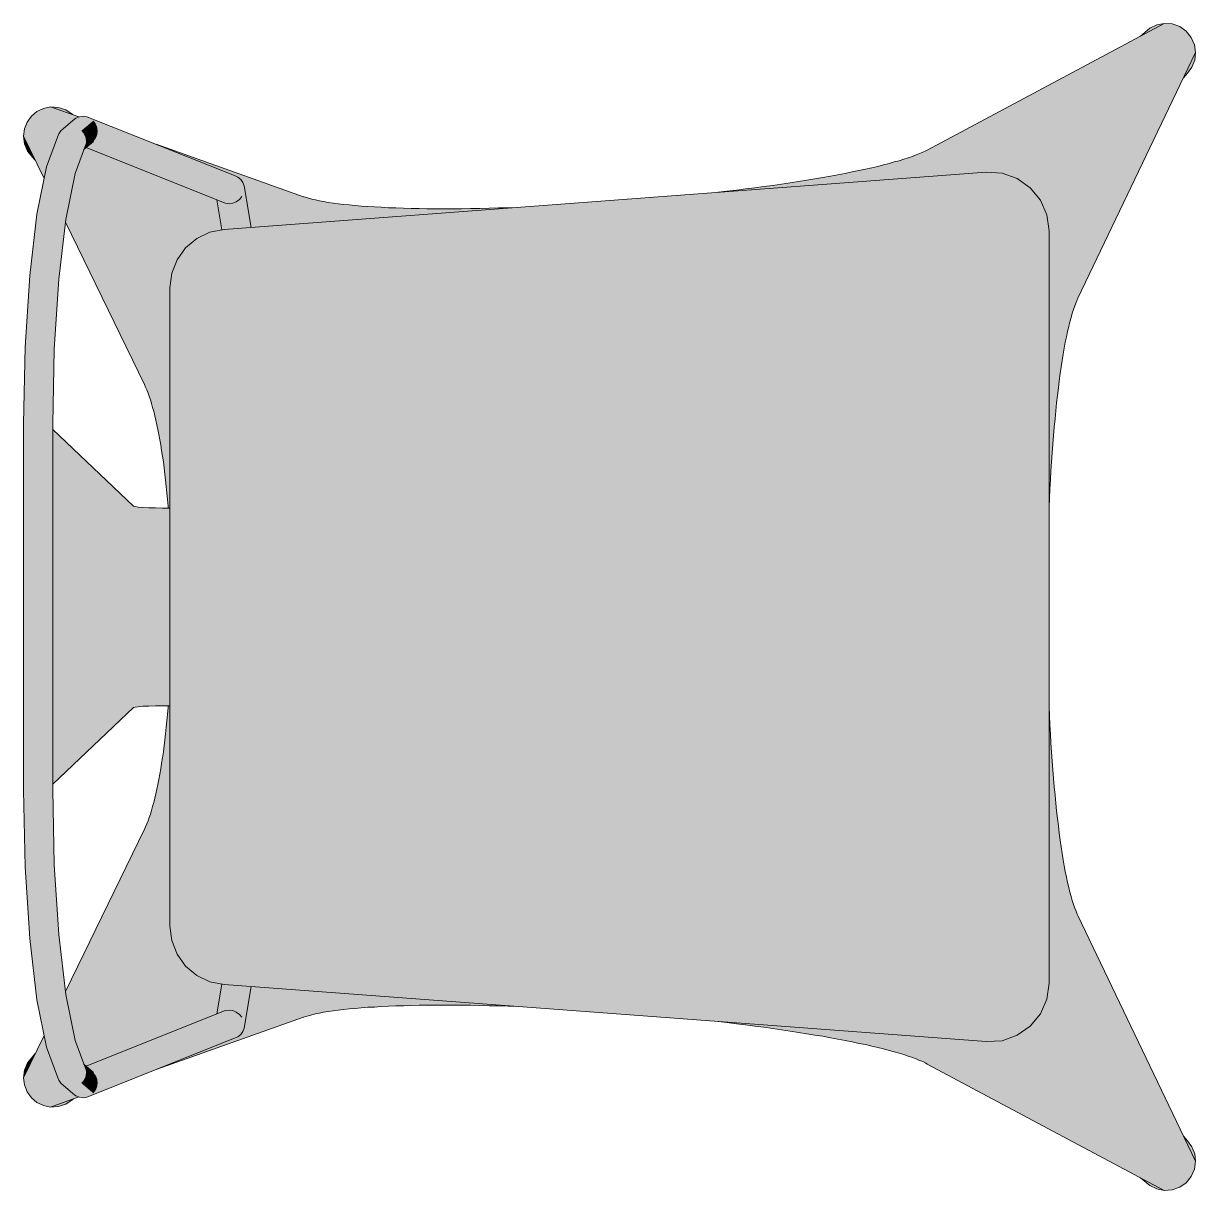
# Model space of a CAD drawing. Header units: millimetres. Extents: x 0 to 673989, y 0 to 383369.
# Drawn here: x 259759.7 to 260157.5, y 188076.3 to 188472.6 of the extents above; entities that cross this region are included whole.
import ezdxf

# ---------------------------------------------------------------- set-up
doc = ezdxf.new("R2010")
doc.units = ezdxf.units.MM
doc.header["$LTSCALE"] = 500
doc.layers.add('meble', color=5, linetype='Continuous', lineweight=80)

msp = doc.modelspace()

# ---------------------------------------------------------------- hatches: boundary and pattern name
at = {"layer": 'meble', "lineweight": 25, "true_color": 0xffffff, "transparency": 33554559}
for points in [[(259998.43, 188415.58), (259995.5, 188415.23), (260086.41, 188422.04), (260087.26, 188421.99), (260146.84, 188472.57), (260066.47, 188429.6), (260066.47, 188429.6), (260065.92, 188429.36), (260064.93, 188428.86), (260063.88, 188428.41), (260062.69, 188427.91), (260061.4, 188427.42), (260060, 188426.97), (260058.51, 188426.47), (260056.92, 188425.97), (260055.23, 188425.53), (260053.49, 188425.03), (260051.6, 188424.53), (260049.66, 188424.03), (260047.62, 188423.59), (260045.48, 188423.09), (260043.24, 188422.59), (260040.96, 188422.14), (260038.57, 188421.65), (260036.13, 188421.2), (260033.59, 188420.7), (260031.01, 188420.25), (260028.32, 188419.81), (260025.59, 188419.36), (260022.8, 188418.91), (260019.97, 188418.46), (260017.03, 188418.02), (260014.05, 188417.57), (260011.02, 188417.17), (260007.93, 188416.77), (260004.8, 188416.37), (260001.67, 188415.98)], [(260092.33, 188421.55), (260149.57, 188472.42), (260146.84, 188472.57), (260087.26, 188421.99), (260091.88, 188421.7)], [(260097.15, 188419.81), (260152.16, 188471.53), (260149.57, 188472.42), (260092.33, 188421.55), (260097.01, 188419.91)], [(260104.76, 188412.79), (260156.09, 188467.85), (260154.35, 188469.94), (260101.43, 188416.82), (260101.43, 188416.77)], [(260104.91, 188412.59), (260106.85, 188408.07), (260157.18, 188465.36), (260156.09, 188467.85), (260104.76, 188412.79)], [(260107.05, 188407.62), (260107.7, 188403.05), (260157.53, 188462.68), (260157.18, 188465.36), (260106.85, 188408.07)], [(260107.8, 188308.35), (260107.95, 188311.24), (260108.1, 188314.47), (260108.3, 188317.6), (260108.44, 188320.69), (260108.64, 188323.77), (260108.84, 188326.8), (260109.09, 188329.74), (260109.34, 188332.67), (260109.59, 188335.51), (260109.84, 188338.29), (260110.09, 188341.03), (260110.38, 188343.71), (260110.63, 188346.3), (260110.98, 188348.84), (260111.28, 188351.27), (260111.58, 188353.66), (260111.93, 188355.95), (260112.27, 188358.14), (260112.62, 188360.27), (260112.97, 188362.36), (260113.32, 188364.3), (260113.72, 188366.19), (260114.06, 188367.98), (260114.46, 188369.67), (260114.86, 188371.27), (260115.26, 188372.76), (260115.66, 188374.15), (260116.1, 188375.44), (260116.5, 188376.69), (260116.95, 188377.78), (260117.35, 188378.78), (260117.6, 188379.22), (260117.6, 188379.27), (260157.53, 188462.68), (260107.7, 188403.05), (260107.8, 188402.2)], [(259771.05, 188433.63), (259771.2, 188433.93), (259771.64, 188435.12), (259772.39, 188436.12), (259772.39, 188436.12), (259764.23, 188442.68), (259762.34, 188441.09)], [(259768.86, 188444.23), (259775.92, 188439.15), (259776.47, 188439.6), (259777.46, 188440.4), (259778.46, 188440.84)], [(259779.05, 188426.82), (259814.71, 188396.33), (259818.34, 188399.42), (259780.3, 188429.85), (259780.15, 188429.75)], [(259818.34, 188399.42), (259818.49, 188399.51), (259822.57, 188401.5), (259787.91, 188427.56), (259780.9, 188430.4), (259780.3, 188429.85)], [(259834.56, 188417.47), (259837, 188403.34), (259927.06, 188410.11), (259924.13, 188410.01), (259920.9, 188409.91), (259917.71, 188409.81), (259914.58, 188409.76), (259911.45, 188409.71), (259908.41, 188409.66), (259905.38, 188409.66), (259902.45, 188409.66), (259899.56, 188409.66), (259896.73, 188409.66), (259893.94, 188409.71), (259891.26, 188409.76), (259888.62, 188409.86), (259886.03, 188409.91), (259883.55, 188410.01), (259881.11, 188410.16), (259878.77, 188410.26), (259876.53, 188410.41), (259874.35, 188410.56), (259872.26, 188410.75), (259870.22, 188410.95), (259868.33, 188411.15), (259866.49, 188411.35), (259864.75, 188411.6), (259863.11, 188411.8), (259861.56, 188412.1), (259860.12, 188412.35), (259858.78, 188412.64), (259857.54, 188412.89), (259856.39, 188413.24), (259855.35, 188413.54), (259854.8, 188413.74), (259854.75, 188413.74), (259804.72, 188431.54), (259831.33, 188420.9), (259832.47, 188420.4), (259833.41, 188419.61), (259834.16, 188418.61)], [(259811.98, 188392.5), (259814.71, 188396.33), (259814.71, 188396.33), (259779.05, 188426.82), (259777.86, 188423.59)], [(259787.91, 188427.56), (259822.57, 188401.5), (259822.97, 188401.65), (259827.05, 188402.5), (259827.05, 188402.55), (259797.41, 188423.78)], [(259776.92, 188420.4), (259810.19, 188388.18), (259811.83, 188392.35), (259811.98, 188392.5), (259777.86, 188423.59), (259777.17, 188421.65)], [(259827.79, 188146.27), (260086.41, 188126.87), (260091.88, 188127.17), (260097.01, 188129.01), (260101.43, 188132.09), (260104.91, 188136.32), (260107.05, 188141.29), (260107.8, 188146.67), (260107.8, 188402.2), (260107.05, 188407.62), (260104.91, 188412.59), (260101.43, 188416.77), (260097.01, 188419.91), (260091.88, 188421.7), (260086.41, 188422.04), (259827.79, 188402.65), (259822.97, 188401.65), (259818.49, 188399.51), (259814.71, 188396.33), (259811.83, 188392.35), (259810.04, 188387.73), (259809.39, 188382.8), (259809.39, 188166.06), (259810.04, 188161.19), (259811.83, 188156.56), (259814.71, 188152.53), (259818.49, 188149.35), (259822.97, 188147.21)], [(259808.8, 188308), (259809.39, 188308), (259809.39, 188382.8), (259809.49, 188383.55), (259776.32, 188417.37), (259774.03, 188406.03), (259773.93, 188405.08), (259800.79, 188349.93), (259801.14, 188349.08), (259801.53, 188348.14), (259801.98, 188347.09), (259802.38, 188346), (259802.78, 188344.81), (259803.13, 188343.56), (259803.52, 188342.22), (259803.92, 188340.88), (259804.27, 188339.39), (259804.62, 188337.89), (259804.97, 188336.3), (259805.31, 188334.66), (259805.66, 188332.97), (259805.96, 188331.23), (259806.26, 188329.44), (259806.56, 188327.55), (259806.86, 188325.61), (259807.15, 188323.67), (259807.4, 188321.63), (259807.65, 188319.59), (259807.9, 188317.45), (259808.15, 188315.31), (259808.35, 188313.13), (259808.6, 188310.89), (259808.75, 188308.65)], [(259809.49, 188383.55), (259810.04, 188387.73), (259810.19, 188388.18), (259776.92, 188420.4), (259776.32, 188417.37)], [(259827.79, 188402.65), (259827.79, 188402.65), (259828.59, 188402.7), (259827, 188411.95), (259826.1, 188412.3)], [(259828.59, 188402.7), (259829.63, 188402.8), (259828.14, 188411.5), (259827.45, 188411.8), (259827, 188411.95)], [(259774.03, 188142.89), (259776.32, 188131.5), (259809.49, 188165.37), (259809.39, 188166.06), (259809.39, 188240.91), (259808.8, 188240.91), (259808.75, 188240.27), (259808.6, 188237.98), (259808.35, 188235.79), (259808.15, 188233.6), (259807.9, 188231.41), (259807.65, 188229.32), (259807.4, 188227.24), (259807.15, 188225.25), (259806.86, 188223.26), (259806.56, 188221.37), (259806.26, 188219.48), (259805.96, 188217.69), (259805.66, 188215.9), (259805.31, 188214.21), (259804.97, 188212.56), (259804.62, 188211.02), (259804.27, 188209.48), (259803.92, 188208.04), (259803.52, 188206.65), (259803.13, 188205.35), (259802.78, 188204.11), (259802.38, 188202.92), (259801.98, 188201.82), (259801.53, 188200.78), (259801.14, 188199.78), (259800.79, 188198.99), (259773.93, 188143.83)], [(260107.7, 188145.87), (260157.53, 188086.24), (260117.6, 188169.64), (260117.6, 188169.64), (260117.35, 188170.14), (260116.95, 188171.14), (260116.5, 188172.23), (260116.1, 188173.42), (260115.66, 188174.77), (260115.26, 188176.16), (260114.86, 188177.65), (260114.46, 188179.24), (260114.06, 188180.93), (260113.72, 188182.72), (260113.32, 188184.61), (260112.97, 188186.55), (260112.62, 188188.59), (260112.27, 188190.73), (260111.93, 188192.97), (260111.58, 188195.26), (260111.28, 188197.64), (260110.98, 188200.08), (260110.63, 188202.62), (260110.38, 188205.2), (260110.09, 188207.84), (260109.84, 188210.57), (260109.59, 188213.41), (260109.34, 188216.24), (260109.09, 188219.13), (260108.84, 188222.11), (260108.64, 188225.15), (260108.44, 188228.18), (260108.3, 188231.31), (260108.1, 188234.45), (260107.95, 188237.63), (260107.8, 188240.56), (260107.8, 188146.67)], [(259776.92, 188128.51), (259810.19, 188160.74), (259810.04, 188161.19), (259809.49, 188165.37), (259776.32, 188131.5)], [(259777.17, 188127.27), (259777.86, 188125.33), (259811.98, 188156.36), (259811.83, 188156.56), (259810.19, 188160.74), (259776.92, 188128.51)], [(259779.05, 188122.1), (259814.71, 188152.53), (259814.71, 188152.53), (259811.98, 188156.36), (259777.86, 188125.33)], [(259780.15, 188119.16), (259780.3, 188119.06), (259818.34, 188149.5), (259814.71, 188152.53), (259779.05, 188122.1)], [(259780.3, 188119.06), (259780.9, 188118.52), (259787.91, 188121.3), (259822.57, 188147.41), (259818.49, 188149.35), (259818.34, 188149.5)], [(259822.57, 188147.41), (259787.91, 188121.3), (259797.41, 188125.13), (259827.05, 188146.37), (259827.05, 188146.42), (259822.97, 188147.21)], [(259831.33, 188128.02), (259804.72, 188117.37), (259854.75, 188135.18), (259854.8, 188135.18), (259855.35, 188135.38), (259856.39, 188135.67), (259857.54, 188135.97), (259858.78, 188136.27), (259860.12, 188136.57), (259861.56, 188136.82), (259863.11, 188137.07), (259864.75, 188137.32), (259866.49, 188137.56), (259868.33, 188137.76), (259870.22, 188137.96), (259872.26, 188138.16), (259874.35, 188138.31), (259876.53, 188138.51), (259878.77, 188138.61), (259881.11, 188138.76), (259883.55, 188138.86), (259886.03, 188138.96), (259888.62, 188139.06), (259891.26, 188139.16), (259893.94, 188139.21), (259896.73, 188139.21), (259899.56, 188139.26), (259902.45, 188139.26), (259905.38, 188139.26), (259908.41, 188139.26), (259911.45, 188139.21), (259914.58, 188139.16), (259917.71, 188139.06), (259920.9, 188139.01), (259924.13, 188138.91), (259927.06, 188138.81), (259837, 188145.57), (259834.56, 188131.45), (259834.16, 188130.3), (259833.41, 188129.26), (259832.47, 188128.51)], [(259828.59, 188146.17), (259827, 188136.92), (259827.45, 188137.12), (259828.14, 188137.42), (259829.63, 188146.12)], [(260157.18, 188083.55), (260157.53, 188086.24), (260107.7, 188145.87), (260107.05, 188141.29), (260106.85, 188140.85)], [(260156.09, 188081.07), (260157.18, 188083.55), (260106.85, 188140.85), (260104.91, 188136.32), (260104.76, 188136.12)], [(260146.84, 188076.29), (260087.26, 188126.92), (260086.41, 188126.87), (259995.5, 188133.69), (259998.43, 188133.34), (260001.67, 188132.94), (260004.8, 188132.54), (260007.93, 188132.14), (260011.02, 188131.75), (260014.05, 188131.3), (260017.03, 188130.9), (260019.97, 188130.45), (260022.8, 188130.01), (260025.59, 188129.56), (260028.32, 188129.11), (260031.01, 188128.66), (260033.59, 188128.16), (260036.13, 188127.72), (260038.57, 188127.27), (260040.96, 188126.77), (260043.24, 188126.27), (260045.48, 188125.83), (260047.62, 188125.33), (260049.66, 188124.83), (260051.6, 188124.39), (260053.49, 188123.89), (260055.23, 188123.39), (260056.92, 188122.89), (260058.51, 188122.45), (260060, 188121.95), (260061.4, 188121.45), (260062.69, 188121), (260063.88, 188120.51), (260064.93, 188120.06), (260065.92, 188119.56), (260066.47, 188119.26), (260066.47, 188119.26)], [(260087.26, 188126.92), (260146.84, 188076.29), (260149.57, 188076.49), (260092.33, 188127.37), (260091.88, 188127.17)], [(260092.33, 188127.37), (260149.57, 188076.49), (260152.16, 188077.39), (260097.15, 188129.11), (260097.01, 188129.01)], [(259764.23, 188106.23), (259772.39, 188112.75), (259772.39, 188112.8), (259771.64, 188113.79), (259771.2, 188114.94), (259771.05, 188115.28), (259762.34, 188107.82)], [(259768.86, 188104.64), (259778.46, 188108.07), (259777.46, 188108.47), (259776.47, 188109.27), (259775.92, 188109.71)]]:
    msp.add_hatch(color=7, dxfattribs=at).paths.add_polyline_path(points)

# ---------------------------------------------------------------- linework, layer by layer
at = {"layer": 'meble', "lineweight": 9}
for points in [[(259995.5, 188415.23), (259998.43, 188415.58), (260001.67, 188415.98), (260004.8, 188416.37), (260007.93, 188416.77), (260011.02, 188417.17), (260014.05, 188417.57), (260017.03, 188418.02), (260019.97, 188418.46), (260022.8, 188418.91), (260025.59, 188419.36), (260028.32, 188419.81), (260031.01, 188420.25), (260033.59, 188420.7), (260036.13, 188421.2), (260038.57, 188421.65), (260040.96, 188422.14), (260043.24, 188422.59), (260045.48, 188423.09), (260047.62, 188423.59), (260049.66, 188424.03), (260051.6, 188424.53), (260053.49, 188425.03), (260055.23, 188425.53), (260056.92, 188425.97), (260058.51, 188426.47), (260060, 188426.97), (260061.4, 188427.42), (260062.69, 188427.91), (260063.88, 188428.41), (260064.93, 188428.86), (260065.92, 188429.36), (260066.47, 188429.6), (260146.84, 188472.57), (260149.57, 188472.42), (260152.16, 188471.53), (260154.35, 188469.94), (260156.09, 188467.85), (260157.18, 188465.36), (260157.53, 188462.68), (260157.23, 188460.14), (260156.24, 188457.75), (260154.75, 188455.71), (260153.45, 188454.12)], [(260138.83, 188468.3), (260142.06, 188470.93), (260144.35, 188472.08), (260146.84, 188472.57)], [(260157.53, 188462.68), (260117.6, 188379.27), (260117.6, 188379.22), (260117.35, 188378.78), (260116.95, 188377.78), (260116.5, 188376.69), (260116.1, 188375.44), (260115.66, 188374.15), (260115.26, 188372.76), (260114.86, 188371.27), (260114.46, 188369.67), (260114.06, 188367.98), (260113.72, 188366.19), (260113.32, 188364.3), (260112.97, 188362.36), (260112.62, 188360.27), (260112.27, 188358.14), (260111.93, 188355.95), (260111.58, 188353.66), (260111.28, 188351.27), (260110.98, 188348.84), (260110.68, 188346.3), (260110.38, 188343.71), (260110.09, 188341.03), (260109.84, 188338.29), (260109.59, 188335.51), (260109.34, 188332.67), (260109.09, 188329.74), (260108.84, 188326.8), (260108.64, 188323.77), (260108.44, 188320.69), (260108.3, 188317.6), (260108.1, 188314.47), (260107.95, 188311.24), (260107.8, 188308.35)], [(259763.69, 188426.12), (259762.69, 188427.22), (259761.05, 188429.26), (259760.01, 188431.69), (259759.66, 188434.33), (259760.01, 188436.77), (259760.9, 188439.05), (259762.34, 188441.09), (259764.23, 188442.68), (259766.47, 188443.73), (259768.86, 188444.23), (259771.5, 188444.08), (259774.03, 188443.23), (259776.22, 188441.79), (259776.62, 188441.49)], [(259837, 188145.57), (259834.56, 188131.45), (259834.16, 188130.3), (259833.41, 188129.26), (259832.47, 188128.51), (259831.33, 188128.02), (259781.19, 188107.97), (259779.95, 188107.82), (259778.66, 188107.97), (259777.46, 188108.47), (259776.47, 188109.27), (259772.39, 188112.8), (259771.64, 188113.79), (259771.2, 188114.94), (259767.47, 188125.03), (259764.23, 188141.05), (259761.8, 188161.88), (259760.26, 188186.2), (259759.71, 188212.22), (259759.71, 188274.43), (259759.71, 188336.7), (259760.26, 188362.71), (259761.8, 188386.98), (259764.23, 188407.87), (259767.47, 188423.88), (259771.2, 188433.93), (259771.64, 188435.12), (259772.39, 188436.12), (259776.47, 188439.6), (259777.46, 188440.4), (259778.66, 188440.89), (259779.95, 188441.09), (259781.19, 188440.89), (259831.33, 188420.9), (259832.47, 188420.4), (259833.41, 188419.61), (259834.16, 188418.61), (259834.56, 188417.47), (259837, 188403.34)], [(259768.86, 188444.23), (259778.46, 188440.84)], [(259766.67, 188419.96), (259759.66, 188434.33)], [(259780.8, 188117.47), (259777.17, 188127.27), (259774.03, 188142.89), (259771.64, 188163.18), (259770.1, 188186.85), (259769.61, 188212.36), (259769.61, 188274.43), (259769.61, 188336.55), (259770.1, 188362.02), (259771.64, 188385.69), (259774.03, 188406.03), (259777.17, 188421.65), (259780.8, 188431.44)], [(259783.43, 188432.54), (259780.15, 188429.75)], [(259833.81, 188413.79), (259832.97, 188412.74), (259831.92, 188412), (259830.68, 188411.5), (259829.44, 188411.35), (259828.14, 188411.5), (259780.9, 188430.4)], [(259804.72, 188431.54), (259854.75, 188413.74), (259854.8, 188413.74), (259855.35, 188413.54), (259856.39, 188413.24), (259857.54, 188412.89), (259858.78, 188412.64), (259860.12, 188412.35), (259861.56, 188412.1), (259863.11, 188411.8), (259864.75, 188411.6), (259866.49, 188411.35), (259868.33, 188411.15), (259870.22, 188410.95), (259872.26, 188410.75), (259874.35, 188410.56), (259876.53, 188410.41), (259878.77, 188410.26), (259881.11, 188410.16), (259883.55, 188410.01), (259886.03, 188409.91), (259888.62, 188409.86), (259891.26, 188409.76), (259893.94, 188409.71), (259896.73, 188409.66), (259899.56, 188409.66), (259902.45, 188409.66), (259905.38, 188409.66), (259908.41, 188409.66), (259911.45, 188409.71), (259914.58, 188409.76), (259917.71, 188409.81), (259920.9, 188409.91), (259924.18, 188410.01), (259927.06, 188410.11)], [(260066.47, 188429.6), (260066.47, 188429.6)], [(259827.05, 188402.5), (259825.31, 188412.64)], [(259808.8, 188308), (259808.75, 188308.65), (259808.6, 188310.89), (259808.35, 188313.13), (259808.15, 188315.31), (259807.9, 188317.45), (259807.65, 188319.59), (259807.4, 188321.63), (259807.15, 188323.67), (259806.86, 188325.61), (259806.56, 188327.55), (259806.26, 188329.44), (259805.96, 188331.23), (259805.66, 188332.97), (259805.31, 188334.66), (259804.97, 188336.3), (259804.62, 188337.89), (259804.27, 188339.39), (259803.92, 188340.88), (259803.52, 188342.22), (259803.13, 188343.56), (259802.78, 188344.81), (259802.38, 188346), (259801.98, 188347.09), (259801.53, 188348.14), (259801.14, 188349.08), (259800.79, 188349.93), (259773.93, 188405.08)], [(259809.39, 188308), (259806.91, 188308), (259804.52, 188308.05), (259802.23, 188308.1), (259800.19, 188308.2), (259798.6, 188308.3), (259797.56, 188308.5), (259797.01, 188308.65), (259769.61, 188334.66)], [(259769.61, 188214.25), (259797.01, 188240.27), (259797.56, 188240.41), (259798.6, 188240.56), (259800.19, 188240.71), (259802.23, 188240.81), (259804.52, 188240.86), (259806.91, 188240.91), (259809.39, 188240.91)], [(259773.93, 188143.83), (259800.79, 188198.99), (259801.14, 188199.78), (259801.53, 188200.78), (259801.98, 188201.82), (259802.38, 188202.92), (259802.78, 188204.11), (259803.13, 188205.35), (259803.52, 188206.65), (259803.92, 188208.04), (259804.27, 188209.48), (259804.62, 188211.02), (259804.97, 188212.56), (259805.31, 188214.21), (259805.66, 188215.9), (259805.96, 188217.69), (259806.26, 188219.48), (259806.56, 188221.37), (259806.86, 188223.26), (259807.15, 188225.25), (259807.4, 188227.24), (259807.65, 188229.32), (259807.9, 188231.41), (259808.15, 188233.6), (259808.35, 188235.79), (259808.6, 188237.98), (259808.75, 188240.27), (259808.8, 188240.91)], [(260107.8, 188240.56), (260107.95, 188237.63), (260108.1, 188234.45), (260108.3, 188231.31), (260108.44, 188228.18), (260108.64, 188225.15), (260108.84, 188222.11), (260109.09, 188219.13), (260109.34, 188216.24), (260109.59, 188213.41), (260109.84, 188210.57), (260110.09, 188207.84), (260110.38, 188205.2), (260110.68, 188202.62), (260110.98, 188200.08), (260111.28, 188197.64), (260111.58, 188195.26), (260111.93, 188192.97), (260112.27, 188190.73), (260112.62, 188188.59), (260112.97, 188186.55), (260113.32, 188184.61), (260113.72, 188182.72), (260114.06, 188180.93), (260114.46, 188179.24), (260114.86, 188177.65), (260115.26, 188176.16), (260115.66, 188174.77), (260116.1, 188173.42), (260116.5, 188172.23), (260116.95, 188171.14), (260117.35, 188170.14), (260117.6, 188169.64), (260157.53, 188086.24)], [(260117.6, 188169.64), (260117.6, 188169.64)], [(259827.05, 188146.42), (259825.31, 188136.27)], [(259927.06, 188138.81), (259924.18, 188138.91), (259920.9, 188139.01), (259917.71, 188139.06), (259914.58, 188139.16), (259911.45, 188139.21), (259908.41, 188139.26), (259905.38, 188139.26), (259902.45, 188139.26), (259899.56, 188139.26), (259896.73, 188139.21), (259893.94, 188139.21), (259891.26, 188139.16), (259888.62, 188139.06), (259886.03, 188138.96), (259883.55, 188138.86), (259881.11, 188138.76), (259878.77, 188138.61), (259876.53, 188138.51), (259874.35, 188138.31), (259872.26, 188138.16), (259870.22, 188137.96), (259868.33, 188137.76), (259866.49, 188137.56), (259864.75, 188137.32), (259863.11, 188137.07), (259861.56, 188136.82), (259860.12, 188136.57), (259858.78, 188136.27), (259857.54, 188135.97), (259856.39, 188135.67), (259855.35, 188135.38), (259854.8, 188135.18), (259854.75, 188135.18), (259804.72, 188117.37)], [(259833.81, 188135.13), (259832.97, 188136.12), (259831.92, 188136.92), (259830.68, 188137.42), (259829.44, 188137.56), (259828.14, 188137.42), (259780.9, 188118.52)], [(259995.5, 188133.69), (259998.43, 188133.34), (260001.67, 188132.94), (260004.8, 188132.54), (260007.93, 188132.14), (260011.02, 188131.75), (260014.05, 188131.3), (260017.03, 188130.9), (260019.97, 188130.45), (260022.8, 188130.01), (260025.59, 188129.56), (260028.32, 188129.11), (260031.01, 188128.66), (260033.59, 188128.16), (260036.13, 188127.72), (260038.57, 188127.27), (260040.96, 188126.77), (260043.24, 188126.27), (260045.48, 188125.83), (260047.62, 188125.33), (260049.66, 188124.83), (260051.6, 188124.39), (260053.49, 188123.89), (260055.23, 188123.39), (260056.92, 188122.89), (260058.51, 188122.45), (260060, 188121.95), (260061.4, 188121.45), (260062.69, 188121), (260063.88, 188120.51), (260064.93, 188120.06), (260065.92, 188119.56), (260066.47, 188119.26), (260146.84, 188076.29), (260149.57, 188076.49), (260152.16, 188077.39), (260154.35, 188078.93), (260156.09, 188081.07), (260157.18, 188083.55), (260157.53, 188086.24), (260157.23, 188088.78), (260156.24, 188091.11), (260154.75, 188093.2), (260153.45, 188094.79)], [(259759.66, 188114.59), (259766.67, 188128.96)], [(259763.69, 188122.79), (259762.69, 188121.7), (259761.05, 188119.61), (259760.01, 188117.17), (259759.66, 188114.59), (259760.01, 188112.15), (259760.9, 188109.81), (259762.34, 188107.82), (259764.23, 188106.23), (259766.47, 188105.14), (259768.86, 188104.64), (259771.5, 188104.84), (259774.03, 188105.64), (259776.22, 188107.13), (259776.62, 188107.43)], [(259783.43, 188116.33), (259780.15, 188119.16)], [(260066.47, 188119.26), (260066.47, 188119.26)], [(259778.46, 188108.07), (259768.86, 188104.64)], [(260138.83, 188080.62), (260142.06, 188077.98), (260144.35, 188076.84), (260146.84, 188076.29)]]:
    msp.add_lwpolyline(points, dxfattribs=at)
msp.add_lwpolyline([(260086.41, 188126.87), (260091.88, 188127.17), (260097.01, 188129.01), (260101.43, 188132.09), (260104.91, 188136.32), (260107.05, 188141.29), (260107.8, 188146.67), (260107.8, 188402.2), (260107.05, 188407.62), (260104.91, 188412.59), (260101.43, 188416.77), (260097.01, 188419.91), (260091.88, 188421.7), (260086.41, 188422.04), (259827.79, 188402.65), (259822.97, 188401.65), (259818.49, 188399.51), (259814.71, 188396.33), (259811.83, 188392.35), (259810.04, 188387.73), (259809.39, 188382.8), (259809.39, 188166.06), (259810.04, 188161.19), (259811.83, 188156.56), (259814.71, 188152.53), (259818.49, 188149.35), (259822.97, 188147.21), (259827.79, 188146.27)], close=True, dxfattribs=at)
at = {"layer": 'meble', "color": 7, "lineweight": 0, "true_color": 0xffffff, "transparency": 33554559}
for points in [[(260097.15, 188419.81), (260101.43, 188416.82), (260152.16, 188471.53), (260154.35, 188469.94)], [(260142.06, 188470.93), (260138.83, 188468.3), (260144.35, 188472.08), (260141.52, 188469.74)], [(260144.35, 188472.08), (260141.52, 188469.74), (260146.84, 188472.57)], [(260157.53, 188462.68), (260155.05, 188457.45), (260157.23, 188460.14)], [(260153.45, 188454.12), (260154.75, 188455.71), (260153.6, 188454.42), (260156.24, 188457.75)], [(260153.6, 188454.42), (260156.24, 188457.75), (260155.05, 188457.45), (260157.23, 188460.14)], [(259760.9, 188439.05), (259770, 188430.75), (259762.34, 188441.09), (259771.05, 188433.63)], [(259772.39, 188436.12), (259774.33, 188437.81), (259764.23, 188442.68), (259766.47, 188443.73)], [(259766.47, 188443.73), (259774.33, 188437.81), (259768.86, 188444.23), (259775.92, 188439.15)], [(259768.86, 188444.23), (259773.83, 188442.48), (259771.5, 188444.08)], [(259776.57, 188441.49), (259774.03, 188443.23), (259773.83, 188442.48), (259771.5, 188444.08)], [(259777.46, 188440.4), (259773.39, 188436.91), (259778.66, 188440.89), (259774.53, 188437.36)], [(259776.57, 188441.49), (259776.62, 188441.49), (259774.03, 188443.23), (259776.22, 188441.79)], [(259774.53, 188437.36), (259775.77, 188437.56), (259778.66, 188440.89), (259779.95, 188441.09)], [(259775.77, 188437.56), (259777.07, 188437.36), (259779.95, 188441.09), (259781.19, 188440.89)], [(259777.07, 188437.36), (259778.26, 188436.91), (259781.19, 188440.89), (259782.39, 188440.4)], [(259782.39, 188440.4), (259832.47, 188420.4), (259781.19, 188440.89), (259831.33, 188420.9)], [(259769.01, 188428.06), (259770, 188430.75), (259760.01, 188436.77), (259760.9, 188439.05)], [(259772.39, 188436.12), (259768.56, 188425.82), (259773.39, 188436.91), (259769.51, 188426.52)], [(259773.39, 188436.91), (259769.51, 188426.52), (259774.53, 188437.36), (259770.65, 188426.97)], [(259774.53, 188437.36), (259770.65, 188426.97), (259775.77, 188437.56), (259771.89, 188427.12)], [(259775.77, 188437.56), (259771.89, 188427.12), (259777.07, 188437.36), (259773.19, 188426.97)], [(259776.47, 188439.6), (259772.39, 188436.12), (259777.46, 188440.4), (259773.39, 188436.91)], [(259777.07, 188437.36), (259773.19, 188426.97), (259778.26, 188436.91), (259774.43, 188426.52)], [(259778.26, 188436.91), (259774.43, 188426.52), (259779.3, 188436.12), (259775.52, 188425.82)], [(259778.26, 188436.91), (259779.3, 188436.12), (259782.39, 188440.4), (259783.43, 188439.6)], [(259779.3, 188436.12), (259780.15, 188435.12), (259783.43, 188439.6), (259784.18, 188438.61)], [(259780.15, 188435.12), (259780.7, 188433.93), (259784.18, 188438.61), (259784.67, 188437.36)], [(259780.7, 188433.93), (259780.9, 188432.69), (259784.67, 188437.36), (259784.87, 188436.07)], [(259783.43, 188439.6), (259833.41, 188419.61), (259782.39, 188440.4), (259832.47, 188420.4)], [(259784.18, 188438.61), (259834.16, 188418.61), (259783.43, 188439.6), (259833.41, 188419.61)], [(259784.67, 188437.36), (259834.56, 188417.47), (259784.18, 188438.61), (259834.16, 188418.61)], [(259834.66, 188416.18), (259834.56, 188417.47), (259784.87, 188436.07), (259784.67, 188437.36)], [(259759.66, 188434.33), (259768.11, 188425.72), (259760.01, 188436.77), (259769.01, 188428.06)], [(259760.01, 188431.69), (259761.95, 188429.7), (259759.66, 188434.33)], [(259759.66, 188434.33), (259766.67, 188419.96), (259768.11, 188425.72), (259767.47, 188423.88)], [(259771.2, 188433.93), (259767.47, 188423.88), (259771.64, 188435.12), (259767.86, 188424.93)], [(259771.64, 188435.12), (259767.86, 188424.93), (259772.39, 188436.12), (259768.56, 188425.82)], [(259779.3, 188436.12), (259775.52, 188425.82), (259780.15, 188435.12), (259776.37, 188424.93)], [(259780.15, 188435.12), (259776.37, 188424.93), (259780.7, 188433.93), (259776.97, 188423.88)], [(259780.7, 188433.93), (259776.97, 188423.88), (259780.9, 188432.69), (259777.21, 188422.74)], [(259780.35, 188430.3), (259780.15, 188429.75), (259784.23, 188433.58), (259783.43, 188432.54)], [(259780.35, 188430.3), (259784.23, 188433.58), (259780.8, 188431.44), (259784.72, 188434.78)], [(259780.9, 188432.69), (259780.8, 188431.44), (259784.87, 188436.07), (259784.72, 188434.78)], [(259832.97, 188412.74), (259833.81, 188413.79), (259783.43, 188432.54), (259784.23, 188433.58)], [(259784.23, 188433.58), (259833.81, 188413.79), (259784.72, 188434.78), (259834.41, 188414.93)], [(259834.41, 188414.93), (259834.66, 188416.18), (259784.72, 188434.78), (259784.87, 188436.07)], [(259763.34, 188426.77), (259761.95, 188429.7), (259761.05, 188429.26), (259760.01, 188431.69)], [(259763.69, 188426.12), (259763.34, 188426.77), (259762.69, 188427.22), (259761.05, 188429.26)], [(259780.9, 188432.69), (259777.21, 188422.74), (259780.8, 188431.44), (259777.17, 188421.65)], [(259829.44, 188411.35), (259781.19, 188430.6), (259828.14, 188411.5), (259780.9, 188430.4)], [(259781.19, 188430.6), (259829.44, 188411.35), (259781.74, 188431.1), (259830.68, 188411.5)], [(259781.74, 188431.1), (259830.68, 188411.5), (259782.49, 188431.74), (259831.92, 188412)], [(259782.49, 188431.74), (259831.92, 188412), (259783.43, 188432.54), (259832.97, 188412.74)], [(259764.58, 188408.72), (259765.28, 188409.46), (259767.86, 188424.93), (259768.56, 188425.82)], [(259768.56, 188425.82), (259765.28, 188409.46), (259769.51, 188426.52), (259766.22, 188410.01)], [(259766.22, 188410.01), (259767.32, 188410.36), (259769.51, 188426.52), (259770.65, 188426.97)], [(259770.65, 188426.97), (259767.32, 188410.36), (259771.89, 188427.12), (259768.61, 188410.51)], [(259768.61, 188410.51), (259769.85, 188410.36), (259771.89, 188427.12), (259773.19, 188426.97)], [(259769.85, 188410.36), (259771.1, 188410.01), (259773.19, 188426.97), (259774.43, 188426.52)], [(259771.1, 188410.01), (259772.24, 188409.46), (259774.43, 188426.52), (259775.52, 188425.82)], [(259773.14, 188408.72), (259776.37, 188424.93), (259772.24, 188409.46), (259775.52, 188425.82)], [(259767.47, 188423.88), (259764.23, 188407.87), (259767.86, 188424.93), (259764.58, 188408.72)], [(259773.14, 188408.72), (259773.73, 188407.87), (259776.37, 188424.93), (259776.97, 188423.88)], [(259773.73, 188407.87), (259774.03, 188406.97), (259776.97, 188423.88), (259777.21, 188422.74)], [(259774.03, 188406.97), (259774.03, 188406.03), (259777.21, 188422.74), (259777.17, 188421.65)], [(259827.05, 188402.55), (259825.31, 188412.64), (259797.41, 188423.78)], [(259836.85, 188403.34), (259837, 188403.34), (259834.66, 188416.18), (259834.56, 188417.47)], [(259834.66, 188403.15), (259835.65, 188403.24), (259832.97, 188412.74), (259833.81, 188413.79)], [(259835.65, 188403.24), (259836.4, 188403.29), (259833.81, 188413.79), (259834.41, 188414.93)], [(259836.4, 188403.29), (259836.85, 188403.34), (259834.41, 188414.93), (259834.66, 188416.18)], [(259762.1, 188387.63), (259762.74, 188388.13), (259764.58, 188408.72), (259765.28, 188409.46)], [(259762.74, 188388.13), (259763.69, 188388.52), (259765.28, 188409.46), (259766.22, 188410.01)], [(259766.22, 188410.01), (259763.69, 188388.52), (259767.32, 188410.36), (259764.78, 188388.77)], [(259764.78, 188388.77), (259766.02, 188388.87), (259767.32, 188410.36), (259768.61, 188410.51)], [(259766.02, 188388.87), (259767.32, 188388.77), (259768.61, 188410.51), (259769.85, 188410.36)], [(259767.32, 188388.77), (259768.56, 188388.52), (259769.85, 188410.36), (259771.1, 188410.01)], [(259769.7, 188388.13), (259772.24, 188409.46), (259768.56, 188388.52), (259771.1, 188410.01)], [(259769.7, 188388.13), (259770.6, 188387.63), (259772.24, 188409.46), (259773.14, 188408.72)], [(259827.05, 188402.5), (259827.25, 188402.55), (259825.31, 188412.64), (259825.51, 188412.54)], [(259827.25, 188402.55), (259827.79, 188402.65), (259825.51, 188412.54), (259826.1, 188412.3)], [(259829.63, 188402.8), (259830.88, 188402.9), (259828.14, 188411.5), (259829.44, 188411.35)], [(259830.88, 188402.9), (259832.17, 188403), (259829.44, 188411.35), (259830.68, 188411.5)], [(259832.17, 188403), (259833.46, 188403.1), (259830.68, 188411.5), (259831.92, 188412)], [(259833.46, 188403.1), (259834.66, 188403.15), (259831.92, 188412), (259832.97, 188412.74)], [(259764.23, 188407.87), (259761.8, 188386.98), (259764.58, 188408.72), (259762.1, 188387.63)], [(259771.3, 188386.98), (259773.73, 188407.87), (259770.6, 188387.63), (259773.14, 188408.72)], [(259771.59, 188386.34), (259774.03, 188406.97), (259771.3, 188386.98), (259773.73, 188407.87)], [(259771.64, 188385.69), (259774.03, 188406.03), (259771.59, 188386.34), (259774.03, 188406.97)], [(259760.26, 188362.71), (259760.55, 188363.01), (259761.8, 188386.98), (259762.1, 188387.63)], [(259760.55, 188363.01), (259761.15, 188363.26), (259762.1, 188387.63), (259762.74, 188388.13)], [(259762.74, 188388.13), (259761.15, 188363.26), (259763.69, 188388.52), (259762.05, 188363.51)], [(259762.05, 188363.51), (259763.19, 188363.61), (259763.69, 188388.52), (259764.78, 188388.77)], [(259763.19, 188363.61), (259764.43, 188363.66), (259764.78, 188388.77), (259766.02, 188388.87)], [(259764.43, 188363.66), (259765.73, 188363.61), (259766.02, 188388.87), (259767.32, 188388.77)], [(259765.73, 188363.61), (259766.97, 188363.51), (259767.32, 188388.77), (259768.56, 188388.52)], [(259766.97, 188363.51), (259768.11, 188363.26), (259768.56, 188388.52), (259769.7, 188388.13)], [(259768.11, 188363.26), (259769.06, 188363.01), (259769.7, 188388.13), (259770.6, 188387.63)], [(259769.06, 188363.01), (259769.7, 188362.71), (259770.6, 188387.63), (259771.3, 188386.98)], [(259769.7, 188362.71), (259770.1, 188362.36), (259771.3, 188386.98), (259771.59, 188386.34)], [(259770.1, 188362.36), (259770.1, 188362.02), (259771.59, 188386.34), (259771.64, 188385.69)], [(259759.71, 188336.7), (259760.01, 188336.8), (259760.26, 188362.71), (259760.55, 188363.01)], [(259760.55, 188363.01), (259760.01, 188336.8), (259761.15, 188363.26), (259760.65, 188336.85)], [(259761.15, 188363.26), (259760.65, 188336.85), (259762.05, 188363.51), (259761.55, 188336.9)], [(259762.05, 188363.51), (259761.55, 188336.9), (259763.19, 188363.61), (259762.64, 188336.95)], [(259763.19, 188363.61), (259762.64, 188336.95), (259764.43, 188363.66), (259763.89, 188336.95)], [(259764.43, 188363.66), (259763.89, 188336.95), (259765.73, 188363.61), (259765.18, 188336.95)], [(259765.73, 188363.61), (259765.18, 188336.95), (259766.97, 188363.51), (259766.42, 188336.9)], [(259766.97, 188363.51), (259766.42, 188336.9), (259768.11, 188363.26), (259767.57, 188336.85)], [(259768.11, 188363.26), (259767.57, 188336.85), (259769.06, 188363.01), (259768.51, 188336.8)], [(259769.06, 188363.01), (259768.51, 188336.8), (259769.7, 188362.71), (259769.21, 188336.7)], [(259769.21, 188336.7), (259769.56, 188336.6), (259769.7, 188362.71), (259770.1, 188362.36)], [(259769.56, 188336.6), (259769.61, 188336.55), (259770.1, 188362.36), (259770.1, 188362.02)], [(259759.71, 188336.7), (259759.71, 188274.43), (259760.01, 188336.8), (259760.01, 188274.43)], [(259760.01, 188336.8), (259760.01, 188274.43), (259760.65, 188336.85), (259760.65, 188274.43)], [(259760.65, 188336.85), (259760.65, 188274.43), (259761.55, 188336.9), (259761.55, 188274.43)], [(259761.55, 188336.9), (259761.55, 188274.43), (259762.64, 188336.95), (259762.64, 188274.43)], [(259762.64, 188336.95), (259762.64, 188274.43), (259763.89, 188336.95), (259763.89, 188274.43)], [(259763.89, 188336.95), (259763.89, 188274.43), (259765.18, 188336.95), (259765.18, 188274.43)], [(259765.18, 188336.95), (259765.18, 188274.43), (259766.42, 188336.9), (259766.42, 188274.43)], [(259766.42, 188336.9), (259766.42, 188274.43), (259767.57, 188336.85), (259767.57, 188274.43)], [(259767.57, 188336.85), (259767.57, 188274.43), (259768.51, 188336.8), (259768.51, 188274.43)], [(259768.51, 188336.8), (259768.51, 188274.43), (259769.21, 188336.7), (259769.21, 188274.43)], [(259769.21, 188336.7), (259769.21, 188274.43), (259769.56, 188336.6), (259769.56, 188274.43)], [(259769.56, 188336.6), (259769.56, 188274.43), (259769.61, 188336.55), (259769.61, 188274.43)], [(259769.61, 188334.66), (259769.61, 188214.25), (259797.01, 188308.65), (259797.01, 188240.27)], [(259797.01, 188308.65), (259797.01, 188240.27), (259797.56, 188308.5), (259797.56, 188240.41)], [(259797.56, 188308.5), (259797.56, 188240.41), (259798.6, 188308.3), (259798.6, 188240.56)], [(259798.6, 188308.3), (259798.6, 188240.56), (259800.19, 188308.2), (259800.19, 188240.71)], [(259800.19, 188308.2), (259800.19, 188240.71), (259802.23, 188308.1), (259802.23, 188240.81)], [(259802.23, 188308.1), (259802.23, 188240.81), (259804.52, 188308.05), (259804.52, 188240.86)], [(259804.52, 188240.86), (259806.91, 188240.91), (259804.52, 188308.05), (259806.91, 188308)], [(259806.91, 188240.91), (259809.39, 188240.91), (259806.91, 188308), (259809.39, 188308)], [(259759.71, 188212.22), (259760.01, 188212.12), (259759.71, 188274.43), (259760.01, 188274.43)], [(259760.01, 188212.12), (259760.65, 188212.07), (259760.01, 188274.43), (259760.65, 188274.43)], [(259760.65, 188212.07), (259761.55, 188212.02), (259760.65, 188274.43), (259761.55, 188274.43)], [(259761.55, 188212.02), (259762.64, 188211.97), (259761.55, 188274.43), (259762.64, 188274.43)], [(259762.64, 188211.97), (259763.89, 188211.97), (259762.64, 188274.43), (259763.89, 188274.43)], [(259763.89, 188211.97), (259765.18, 188211.97), (259763.89, 188274.43), (259765.18, 188274.43)], [(259765.18, 188211.97), (259766.42, 188212.02), (259765.18, 188274.43), (259766.42, 188274.43)], [(259766.42, 188212.02), (259767.57, 188212.07), (259766.42, 188274.43), (259767.57, 188274.43)], [(259767.57, 188212.07), (259768.51, 188212.12), (259767.57, 188274.43), (259768.51, 188274.43)], [(259768.51, 188212.12), (259769.21, 188212.22), (259768.51, 188274.43), (259769.21, 188274.43)], [(259769.21, 188212.22), (259769.56, 188212.27), (259769.21, 188274.43), (259769.56, 188274.43)], [(259769.56, 188212.27), (259769.61, 188212.36), (259769.56, 188274.43), (259769.61, 188274.43)], [(259760.26, 188186.2), (259760.55, 188185.91), (259759.71, 188212.22), (259760.01, 188212.12)], [(259760.55, 188185.91), (259761.15, 188185.61), (259760.01, 188212.12), (259760.65, 188212.07)], [(259761.15, 188185.61), (259762.05, 188185.41), (259760.65, 188212.07), (259761.55, 188212.02)], [(259762.05, 188185.41), (259763.19, 188185.31), (259761.55, 188212.02), (259762.64, 188211.97)], [(259763.19, 188185.31), (259764.43, 188185.26), (259762.64, 188211.97), (259763.89, 188211.97)], [(259764.43, 188185.26), (259765.73, 188185.31), (259763.89, 188211.97), (259765.18, 188211.97)], [(259765.73, 188185.31), (259766.97, 188185.41), (259765.18, 188211.97), (259766.42, 188212.02)], [(259766.97, 188185.41), (259768.11, 188185.61), (259766.42, 188212.02), (259767.57, 188212.07)], [(259768.11, 188185.61), (259769.06, 188185.91), (259767.57, 188212.07), (259768.51, 188212.12)], [(259769.06, 188185.91), (259769.7, 188186.2), (259768.51, 188212.12), (259769.21, 188212.22)], [(259769.21, 188212.22), (259769.7, 188186.2), (259769.56, 188212.27), (259770.1, 188186.55)], [(259769.56, 188212.27), (259770.1, 188186.55), (259769.61, 188212.36), (259770.1, 188186.85)], [(259771.3, 188161.88), (259771.59, 188162.53), (259769.7, 188186.2), (259770.1, 188186.55)], [(259771.59, 188162.53), (259771.64, 188163.18), (259770.1, 188186.55), (259770.1, 188186.85)], [(259762.1, 188161.29), (259760.55, 188185.91), (259761.8, 188161.88), (259760.26, 188186.2)], [(259762.1, 188161.29), (259762.74, 188160.79), (259760.55, 188185.91), (259761.15, 188185.61)], [(259763.69, 188160.39), (259762.05, 188185.41), (259762.74, 188160.79), (259761.15, 188185.61)], [(259764.78, 188160.14), (259763.19, 188185.31), (259763.69, 188160.39), (259762.05, 188185.41)], [(259764.78, 188160.14), (259766.02, 188160.04), (259763.19, 188185.31), (259764.43, 188185.26)], [(259764.43, 188185.26), (259766.02, 188160.04), (259765.73, 188185.31), (259767.32, 188160.14)], [(259767.32, 188160.14), (259768.56, 188160.39), (259765.73, 188185.31), (259766.97, 188185.41)], [(259768.56, 188160.39), (259769.7, 188160.79), (259766.97, 188185.41), (259768.11, 188185.61)], [(259769.7, 188160.79), (259770.6, 188161.29), (259768.11, 188185.61), (259769.06, 188185.91)], [(259770.6, 188161.29), (259771.3, 188161.88), (259769.06, 188185.91), (259769.7, 188186.2)], [(259771.3, 188161.88), (259773.73, 188141.05), (259771.59, 188162.53), (259774.03, 188141.94)], [(259771.59, 188162.53), (259774.03, 188141.94), (259771.64, 188163.18), (259774.03, 188142.89)], [(259764.58, 188140.15), (259762.1, 188161.29), (259764.23, 188141.05), (259761.8, 188161.88)], [(259764.58, 188140.15), (259765.28, 188139.45), (259762.1, 188161.29), (259762.74, 188160.79)], [(259766.22, 188138.86), (259763.69, 188160.39), (259765.28, 188139.45), (259762.74, 188160.79)], [(259767.32, 188138.51), (259764.78, 188160.14), (259766.22, 188138.86), (259763.69, 188160.39)], [(259768.61, 188138.41), (259766.02, 188160.04), (259767.32, 188138.51), (259764.78, 188160.14)], [(259766.02, 188160.04), (259768.61, 188138.41), (259767.32, 188160.14), (259769.85, 188138.51)], [(259769.85, 188138.51), (259771.1, 188138.86), (259767.32, 188160.14), (259768.56, 188160.39)], [(259771.1, 188138.86), (259772.24, 188139.45), (259768.56, 188160.39), (259769.7, 188160.79)], [(259772.24, 188139.45), (259773.14, 188140.15), (259769.7, 188160.79), (259770.6, 188161.29)], [(259773.14, 188140.15), (259773.73, 188141.05), (259770.6, 188161.29), (259771.3, 188161.88)], [(259774.03, 188141.94), (259777.21, 188126.13), (259774.03, 188142.89), (259777.17, 188127.27)], [(259827.05, 188146.37), (259797.41, 188125.13), (259825.31, 188136.27)], [(259825.31, 188136.27), (259825.51, 188136.37), (259827.05, 188146.42), (259827.25, 188146.37)], [(259825.51, 188136.37), (259826.1, 188136.57), (259827.25, 188146.37), (259827.79, 188146.27)], [(259827.79, 188146.27), (259826.1, 188136.57), (259828.59, 188146.17), (259827, 188136.92)], [(259829.63, 188146.12), (259828.14, 188137.42), (259830.88, 188146.02), (259829.44, 188137.56)], [(259830.68, 188137.42), (259832.17, 188145.92), (259829.44, 188137.56), (259830.88, 188146.02)], [(259830.68, 188137.42), (259831.92, 188136.92), (259832.17, 188145.92), (259833.46, 188145.82)], [(259831.92, 188136.92), (259832.97, 188136.12), (259833.46, 188145.82), (259834.66, 188145.72)], [(259832.97, 188136.12), (259833.81, 188135.13), (259834.66, 188145.72), (259835.65, 188145.67)], [(259833.81, 188135.13), (259834.41, 188133.98), (259835.65, 188145.67), (259836.4, 188145.62)], [(259834.41, 188133.98), (259834.66, 188132.69), (259836.4, 188145.62), (259836.85, 188145.57)], [(259834.56, 188131.45), (259837, 188145.57), (259834.66, 188132.69), (259836.85, 188145.57)], [(259767.47, 188125.03), (259767.86, 188123.99), (259764.23, 188141.05), (259764.58, 188140.15)], [(259767.86, 188123.99), (259768.56, 188123.09), (259764.58, 188140.15), (259765.28, 188139.45)], [(259768.56, 188123.09), (259769.51, 188122.4), (259765.28, 188139.45), (259766.22, 188138.86)], [(259770.65, 188121.95), (259767.32, 188138.51), (259769.51, 188122.4), (259766.22, 188138.86)], [(259771.89, 188121.8), (259768.61, 188138.41), (259770.65, 188121.95), (259767.32, 188138.51)], [(259771.89, 188121.8), (259773.19, 188121.95), (259768.61, 188138.41), (259769.85, 188138.51)], [(259769.85, 188138.51), (259773.19, 188121.95), (259771.1, 188138.86), (259774.43, 188122.4)], [(259771.1, 188138.86), (259774.43, 188122.4), (259772.24, 188139.45), (259775.52, 188123.09)], [(259775.52, 188123.09), (259776.37, 188123.99), (259772.24, 188139.45), (259773.14, 188140.15)], [(259776.37, 188123.99), (259776.97, 188125.03), (259773.14, 188140.15), (259773.73, 188141.05)], [(259773.73, 188141.05), (259776.97, 188125.03), (259774.03, 188141.94), (259777.21, 188126.13)], [(259781.19, 188118.27), (259829.44, 188137.56), (259780.9, 188118.52), (259828.14, 188137.42)], [(259781.19, 188118.27), (259781.74, 188117.82), (259829.44, 188137.56), (259830.68, 188137.42)], [(259782.49, 188117.17), (259831.92, 188136.92), (259781.74, 188117.82), (259830.68, 188137.42)], [(259783.43, 188116.33), (259832.97, 188136.12), (259782.49, 188117.17), (259831.92, 188136.92)], [(259783.43, 188116.33), (259784.23, 188115.33), (259832.97, 188136.12), (259833.81, 188135.13)], [(259784.72, 188114.09), (259834.41, 188133.98), (259784.23, 188115.33), (259833.81, 188135.13)], [(260101.43, 188132.09), (260154.35, 188078.93), (260104.76, 188136.12), (260156.09, 188081.07)], [(259784.18, 188110.31), (259834.16, 188130.3), (259784.67, 188111.5), (259834.56, 188131.45)], [(259784.67, 188111.5), (259834.56, 188131.45), (259784.87, 188112.8), (259834.66, 188132.69)], [(259784.72, 188114.09), (259784.87, 188112.8), (259834.41, 188133.98), (259834.66, 188132.69)], [(260097.15, 188129.11), (260152.16, 188077.39), (260101.43, 188132.09), (260154.35, 188078.93)], [(259759.66, 188114.59), (259768.11, 188123.19), (259766.67, 188128.96), (259767.47, 188125.03)], [(259780.9, 188116.23), (259780.8, 188117.47), (259777.21, 188126.13), (259777.17, 188127.27)], [(259782.39, 188108.47), (259781.19, 188107.97), (259832.47, 188128.51), (259831.33, 188128.02)], [(259783.43, 188109.27), (259782.39, 188108.47), (259833.41, 188129.26), (259832.47, 188128.51)], [(259783.43, 188109.27), (259833.41, 188129.26), (259784.18, 188110.31), (259834.16, 188130.3)], [(259760.01, 188112.15), (259769.01, 188120.85), (259759.66, 188114.59), (259768.11, 188123.19)], [(259761.05, 188119.61), (259763.34, 188122.1), (259762.69, 188121.7), (259763.69, 188122.79)], [(259771.2, 188114.94), (259771.64, 188113.79), (259767.47, 188125.03), (259767.86, 188123.99)], [(259771.64, 188113.79), (259772.39, 188112.8), (259767.86, 188123.99), (259768.56, 188123.09)], [(259772.39, 188112.8), (259773.39, 188112), (259768.56, 188123.09), (259769.51, 188122.4)], [(259778.26, 188112), (259779.3, 188112.8), (259774.43, 188122.4), (259775.52, 188123.09)], [(259779.3, 188112.8), (259780.15, 188113.79), (259775.52, 188123.09), (259776.37, 188123.99)], [(259780.15, 188113.79), (259780.7, 188114.94), (259776.37, 188123.99), (259776.97, 188125.03)], [(259780.7, 188114.94), (259780.9, 188116.23), (259776.97, 188125.03), (259777.21, 188126.13)], [(259760.01, 188117.17), (259759.66, 188114.59), (259761.95, 188119.21)], [(259760.01, 188117.17), (259761.95, 188119.21), (259761.05, 188119.61), (259763.34, 188122.1)], [(259760.9, 188109.81), (259770, 188118.12), (259760.01, 188112.15), (259769.01, 188120.85)], [(259773.39, 188112), (259774.53, 188111.5), (259769.51, 188122.4), (259770.65, 188121.95)], [(259774.53, 188111.5), (259775.77, 188111.35), (259770.65, 188121.95), (259771.89, 188121.8)], [(259775.77, 188111.35), (259777.07, 188111.5), (259771.89, 188121.8), (259773.19, 188121.95)], [(259777.07, 188111.5), (259778.26, 188112), (259773.19, 188121.95), (259774.43, 188122.4)], [(259784.23, 188115.33), (259783.43, 188116.33), (259780.35, 188118.62), (259780.15, 188119.16)], [(259780.8, 188117.47), (259784.72, 188114.09), (259780.35, 188118.62), (259784.23, 188115.33)], [(259762.34, 188107.82), (259771.05, 188115.28), (259760.9, 188109.81), (259770, 188118.12)], [(259780.15, 188113.79), (259784.18, 188110.31), (259780.7, 188114.94), (259784.67, 188111.5)], [(259780.7, 188114.94), (259784.67, 188111.5), (259780.9, 188116.23), (259784.87, 188112.8)], [(259780.9, 188116.23), (259784.87, 188112.8), (259780.8, 188117.47), (259784.72, 188114.09)], [(259764.23, 188106.23), (259766.47, 188105.14), (259772.39, 188112.75), (259774.33, 188111.11)], [(259768.86, 188104.64), (259775.92, 188109.71), (259766.47, 188105.14), (259774.33, 188111.11)], [(259777.46, 188108.47), (259773.39, 188112), (259776.47, 188109.27), (259772.39, 188112.8)], [(259778.66, 188107.97), (259774.53, 188111.5), (259777.46, 188108.47), (259773.39, 188112)], [(259778.66, 188107.97), (259779.95, 188107.82), (259774.53, 188111.5), (259775.77, 188111.35)], [(259775.77, 188111.35), (259779.95, 188107.82), (259777.07, 188111.5), (259781.19, 188107.97)], [(259777.07, 188111.5), (259781.19, 188107.97), (259778.26, 188112), (259782.39, 188108.47)], [(259778.26, 188112), (259782.39, 188108.47), (259779.3, 188112.8), (259783.43, 188109.27)], [(259779.3, 188112.8), (259783.43, 188109.27), (259780.15, 188113.79), (259784.18, 188110.31)], [(259771.5, 188104.84), (259774.03, 188105.64), (259773.83, 188106.43), (259776.57, 188107.38)], [(259774.03, 188105.64), (259776.22, 188107.13), (259776.57, 188107.38), (259776.62, 188107.43)], [(259773.83, 188106.43), (259768.86, 188104.64), (259771.5, 188104.84)], [(260156.24, 188091.11), (260154.75, 188093.2), (260153.6, 188094.49), (260153.45, 188094.79)], [(260157.23, 188088.78), (260156.24, 188091.11), (260155.05, 188091.46), (260153.6, 188094.49)], [(260155.05, 188091.46), (260157.53, 188086.24), (260157.23, 188088.78)], [(260144.35, 188076.84), (260141.52, 188079.18), (260142.06, 188077.98), (260138.83, 188080.62)], [(260144.35, 188076.84), (260146.84, 188076.29), (260141.52, 188079.18)]]:
    msp.add_solid(points, dxfattribs=at)

doc.saveas('drawing.dxf')
